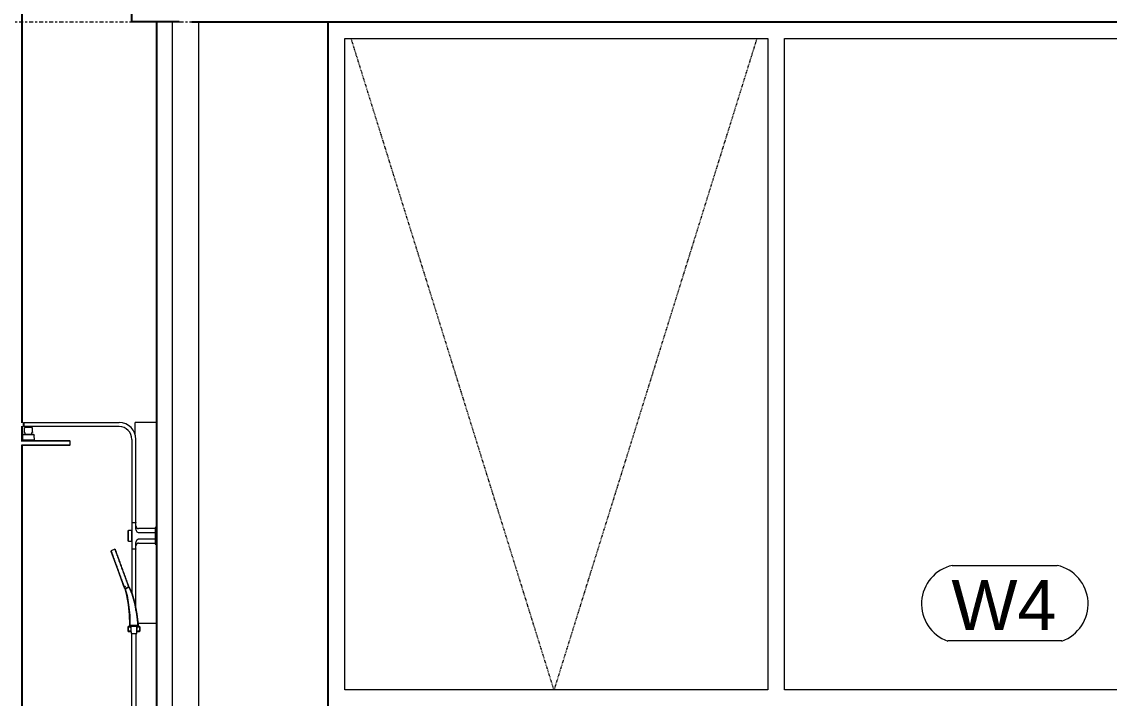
# Model space of a CAD drawing. Header units: millimetres. Extents: x -48840 to -22637, y 27782 to 43276.
# Drawn here: x -39985 to -36730, y 29865 to 31890 of the extents above; entities that cross this region are included whole.
import ezdxf

# ---------------------------------------------------------------- set-up
doc = ezdxf.new("R2010")
doc.units = ezdxf.units.MM
doc.linetypes.add('Centre', pattern=[30, 12, -6, 6, -6])
doc.linetypes.add('Overhead', pattern=[3.96875, 2.38125, -1.5875])
for name, color, linetype, lineweight in [('A-DETL-MEDM', 33, 'Continuous', 25), ('A-FLOR-LEVL', 51, 'Continuous', 9), ('A-FLOR-OVHD', 1, 'Overhead', 9), ('A-GENM', 13, 'Continuous', 9), ('A-GLAZ', 151, 'Continuous', 9), ('A-GLAZ-IDEN', 152, 'Continuous', 9), ('P-SANR-FIXT', 6, 'Continuous', 9)]:
    doc.layers.add(name, color=color, linetype=linetype, lineweight=lineweight)
doc.styles.add('Arial', font='arial.ttf', dxfattribs={"height": 150})

# ---------------------------------------------------------------- blocks, each defined once
blk = doc.blocks.new('custom - equal Panel M_6 PANEL HORIZONTAL_ - AFA3042T SP-2001726-rear')
at = {"layer": 'A-GLAZ'}
for p, q in [((-39017.9, 29890), (-39017.9, 31840)), ((-39017.9, 31840), (-37751.4, 31840)), ((-37751.4, 31840), (-37751.4, 29890)), ((-37701.4, 29890), (-37701.4, 31840)), ((-37701.4, 31840), (-36434.5, 31840)), ((-37751.4, 29890), (-39017.9, 29890)), ((-36434.5, 29890), (-37701.4, 29890))]:
    blk.add_line(p, q, dxfattribs=at)
blk = doc.blocks.new('Gas instantaneous hws - Type 1-1979205-rear')
at = {"layer": 'P-SANR-FIXT'}
for p, q in [((-39645.4, 30653.7), (-39645.4, 30690)), ((-39580.4, 30690), (-39645.4, 30690)), ((-39638.7, 30090), (-39580.4, 30090))]:
    blk.add_line(p, q, dxfattribs=at)
blk = doc.blocks.new('Downpipe - 450 Eave-1917949-rear')
at = {"layer": 'A-GENM'}
for p, q in [((-34694.9, 31890), (-34694.9, 28580)), ((-34614.9, 28580), (-34614.9, 31890))]:
    blk.add_line(p, q, dxfattribs=at)
blk = doc.blocks.new('Shower_Twin_Phoenix_NXQuil_FaceBased - Chrome _606-6500-00_-1739590-rear')
at = {"layer": 'P-SANR-FIXT'}
for p, q in [((-39980.4, 30689), (-39980.4, 30690)), ((-39980.4, 30689), (-39980.4, 30690)), ((-39980.4, 30679), (-39980.4, 30689)), ((-39979.4, 30689), (-39980.4, 30689)), ((-39980.4, 30679), (-39979.4, 30679)), ((-39980.4, 30678), (-39980.4, 30679)), ((-39980.4, 30678), (-39980.4, 30679)), ((-39979.4, 30690), (-39693.4, 30690)), ((-39979.4, 30690), (-39979.4, 30678)), ((-39693.4, 30678), (-39979.4, 30678)), ((-39977.9, 30674), (-39977.9, 30662.3)), ((-39976.9, 30678), (-39976.9, 30677)), ((-39965.4, 30677), (-39976.9, 30677)), ((-39975.9, 30677), (-39975.9, 30675)), ((-39965.4, 30675), (-39975.9, 30675)), ((-39953.9, 30677), (-39965.4, 30677)), ((-39954.9, 30675), (-39965.4, 30675)), ((-39954.9, 30675), (-39954.9, 30677)), ((-39953.9, 30677), (-39953.9, 30678)), ((-39952.9, 30662.3), (-39952.9, 30674)), ((-39982.6, 30652.9), (-39983.4, 30637.4)), ((-39965.4, 30637.4), (-39983.4, 30637.4)), ((-39980.7, 30637.4), (-39980.7, 30636)), ((-39980.7, 30636), (-39965.4, 30636)), ((-39965.4, 30654.7), (-39980.5, 30654.7)), ((-39977.1, 30660.7), (-39975.4, 30659.4)), ((-39975, 30656.6), (-39975.7, 30655.6)), ((-39950.4, 30654.7), (-39965.4, 30654.7)), ((-39947.5, 30637.4), (-39965.4, 30637.4)), ((-39965.4, 30636), (-39950.2, 30636)), ((-39955.2, 30655.6), (-39955.9, 30656.6)), ((-39955.5, 30659.4), (-39953.8, 30660.7)), ((-39950.2, 30636), (-39950.2, 30637.4)), ((-39947.5, 30637.4), (-39948.3, 30652.9)), ((-39840.4, 30623.5), (-39840.4, 30635.5)), ((-39655.4, 30640), (-39655.4, 30391)), ((-39643.4, 30391), (-39643.4, 30640)), ((-39655.4, 30391), (-39643.4, 30391)), ((-39643.4, 30390), (-39655.4, 30390)), ((-39655.4, 30390), (-39655.4, 30312)), ((-39654.9, 30391), (-39654.9, 30390)), ((-39643.9, 30391), (-39643.9, 30390)), ((-39643.4, 30373.4), (-39643.4, 30390)), ((-39580.4, 30376), (-39585.4, 30376)), ((-39585.4, 30376), (-39585.4, 30326)), ((-39656.5, 30366.9), (-39665.5, 30366.9)), ((-39655.4, 30368), (-39656.5, 30366.9)), ((-39656.5, 30366.9), (-39656.5, 30335.1)), ((-39585.4, 30373), (-39635.4, 30373)), ((-39585.4, 30360.2), (-39635.4, 30360.2)), ((-39635.4, 30341.8), (-39585.4, 30341.8)), ((-39706.3, 30310.8), (-39717.6, 30306.7)), ((-39665.5, 30335.1), (-39656.5, 30335.1)), ((-39656.5, 30335.1), (-39655.4, 30334)), ((-39655.4, 30312), (-39643.4, 30312)), ((-39643.4, 30311), (-39655.4, 30311)), ((-39655.4, 30311), (-39655.4, 30175.8)), ((-39654.9, 30312), (-39654.9, 30311)), ((-39643.9, 30312), (-39643.9, 30311)), ((-39643.4, 30312), (-39643.4, 30328.6)), ((-39643.4, 30127.4), (-39643.4, 30311)), ((-39635.4, 30329), (-39585.4, 30329)), ((-39585.4, 30326), (-39580.4, 30326)), ((-39715.2, 30298.6), (-39717.1, 30303.9)), ((-39678, 30196.4), (-39717.1, 30303.9)), ((-39715.8, 30303.3), (-39716.8, 30303)), ((-39714.9, 30297.7), (-39716.8, 30303)), ((-39678.3, 30197.4), (-39716.8, 30303)), ((-39678.3, 30197.4), (-39680.2, 30202.6)), ((-39678, 30196.4), (-39679.9, 30201.8)), ((-39677.8, 30198.5), (-39678.7, 30198.1)), ((-39678.7, 30198.1), (-39675.3, 30192.1)), ((-39678.7, 30198.1), (-39678.7, 30198.1)), ((-39678.3, 30197.4), (-39677.4, 30197.7)), ((-39677.8, 30198.5), (-39673.5, 30200.6)), ((-39676.6, 30194), (-39665.3, 30198.1)), ((-39675.3, 30192.1), (-39674.4, 30192.5)), ((-39675.3, 30192.1), (-39674.4, 30192.5)), ((-39664.4, 30197.2), (-39674.4, 30192.5)), ((-39674.4, 30192.6), (-39664.4, 30197.1)), ((-39663.5, 30197.6), (-39666.9, 30203.6)), ((-39664.4, 30197.2), (-39663.5, 30197.6)), ((-39664.4, 30197.2), (-39663.5, 30197.6)), ((-39662, 30081.7), (-39637, 30081.7)), ((-39659.3, 30080.7), (-39658.1, 30058.5)), ((-39659.3, 30080.7), (-39649.5, 30080.7)), ((-39649.5, 30081.7), (-39658.8, 30081.7)), ((-39649.5, 30081.7), (-39658.8, 30081.7)), ((-39640.1, 30081.7), (-39649.5, 30081.7)), ((-39640.1, 30081.7), (-39649.5, 30081.7)), ((-39649.5, 30080.7), (-39639.6, 30080.7)), ((-39643.4, 30080.7), (-39643.4, 30081.9)), ((-39640.8, 30058.5), (-39639.6, 30080.7)), ((-39637, 30081.7), (-39637, 30081.8)), ((-39666.2, 30080), (-39667, 30079.2)), ((-39667, 30079.2), (-39666.2, 30080)), ((-39666.2, 30080), (-39667, 30079.2)), ((-39667, 30079.2), (-39667, 30065.8)), ((-39667, 30065.8), (-39667, 30079.2)), ((-39667, 30079.2), (-39667, 30065.8)), ((-39667, 30079.2), (-39658, 30079.2)), ((-39667, 30065.8), (-39666.2, 30065)), ((-39658, 30065.8), (-39667, 30065.8)), ((-39666.2, 30065), (-39667, 30065.8)), ((-39667, 30065.8), (-39666.2, 30065)), ((-39666.2, 30080), (-39657.9, 30080)), ((-39657.9, 30080), (-39666.2, 30080)), ((-39658, 30080), (-39666.2, 30080)), ((-39666.2, 30065), (-39658, 30065)), ((-39666.2, 30065), (-39660.2, 30065)), ((-39660.2, 30065), (-39666.2, 30065)), ((-39662.3, 30080), (-39658.2, 30080)), ((-39657.3, 30065), (-39660.3, 30065)), ((-39658, 30080), (-39659.6, 30080)), ((-39658, 30079.2), (-39659.6, 30080)), ((-39658.1, 30058.5), (-39649.5, 30058.5)), ((-39658, 30079.2), (-39658, 30080)), ((-39658, 30079.2), (-39658, 30080)), ((-39658, 30065.8), (-39658, 30079.2)), ((-39658, 30065), (-39658, 30065.8)), ((-39656.8, 30058.5), (-39656.8, 29406.1)), ((-39649.5, 30058.5), (-39640.8, 30058.5)), ((-39642.8, 29406.1), (-39642.8, 30058.5)), ((-39638.7, 30065), (-39641.6, 30065)), ((-39639.4, 30080), (-39641, 30080)), ((-39632.8, 30080), (-39641, 30080)), ((-39641, 30080), (-39641, 30079.2)), ((-39641, 30080), (-39641, 30079.2)), ((-39639.4, 30080), (-39641, 30079.2)), ((-39641, 30065.8), (-39641, 30079.2)), ((-39641, 30079.2), (-39632, 30079.2)), ((-39641, 30065.8), (-39641, 30065)), ((-39632, 30065.8), (-39641, 30065.8)), ((-39641, 30065), (-39632.8, 30065)), ((-39640.7, 30080), (-39636.6, 30080)), ((-39640.3, 30080), (-39632.8, 30080)), ((-39632.8, 30080), (-39640.3, 30080)), ((-39638.7, 30065), (-39632.8, 30065)), ((-39632.8, 30065), (-39638.7, 30065)), ((-39632, 30079.2), (-39632.8, 30080)), ((-39632.8, 30080), (-39632, 30079.2)), ((-39632, 30079.2), (-39632.8, 30080)), ((-39632.8, 30065), (-39632, 30065.8)), ((-39632, 30065.8), (-39632.8, 30065)), ((-39632.8, 30065), (-39632, 30065.8)), ((-39632, 30065.8), (-39632, 30079.2)), ((-39632, 30079.2), (-39632, 30065.8)), ((-39632, 30065.8), (-39632, 30079.2))]:
    blk.add_line(p, q, dxfattribs=at)
at = {"layer": 'P-SANR-FIXT', "flags": 128}
for points in [[(-39977.9, 30674), (-39977.9, 30674), (-39977.9, 30674.1), (-39977.9, 30674.1), (-39977.9, 30674.2), (-39977.9, 30674.2), (-39977.9, 30674.2), (-39977.9, 30674.3), (-39977.9, 30674.3), (-39977.9, 30674.4), (-39977.9, 30674.4), (-39977.9, 30674.4), (-39977.8, 30674.5), (-39977.8, 30674.5), (-39977.8, 30674.5), (-39977.8, 30674.6), (-39977.8, 30674.6), (-39977.7, 30674.6), (-39977.7, 30674.7), (-39977.7, 30674.7), (-39977.6, 30674.7), (-39977.6, 30674.7), (-39977.6, 30674.8), (-39977.6, 30674.8), (-39977.5, 30674.8), (-39977.5, 30674.8), (-39977.5, 30674.9), (-39977.4, 30674.9), (-39977.4, 30674.9), (-39977.3, 30674.9), (-39977.3, 30674.9), (-39977.3, 30674.9), (-39977.2, 30675), (-39977.2, 30675), (-39977.2, 30675), (-39977.1, 30675), (-39977.1, 30675), (-39977, 30675), (-39977, 30675), (-39977, 30675), (-39976.9, 30675)], [(-39976.9, 30675), (-39976.9, 30675), (-39976.9, 30675), (-39976.9, 30675), (-39976.8, 30675), (-39976.7, 30675), (-39976.6, 30675), (-39976.5, 30675), (-39976.4, 30675), (-39976.2, 30675), (-39976, 30675), (-39975.9, 30675), (-39975.6, 30675), (-39975.4, 30675), (-39975.2, 30675), (-39974.9, 30675), (-39974.7, 30675)], [(-39965.4, 30675), (-39965.9, 30675), (-39966.4, 30675), (-39966.8, 30675), (-39967.3, 30675), (-39967.7, 30675), (-39968.2, 30675), (-39968.6, 30675), (-39969.1, 30675), (-39969.5, 30675), (-39969.9, 30675), (-39970.3, 30675), (-39970.8, 30675), (-39971.2, 30675), (-39971.6, 30675), (-39971.9, 30675), (-39972.3, 30675), (-39972.7, 30675), (-39973, 30675), (-39973.4, 30675), (-39973.7, 30675), (-39974, 30675), (-39974.3, 30675), (-39974.6, 30675), (-39974.9, 30675), (-39975.1, 30675), (-39975.4, 30675), (-39975.6, 30675), (-39975.8, 30675), (-39976, 30675), (-39976.2, 30675), (-39976.3, 30675), (-39976.5, 30675), (-39976.6, 30675), (-39976.7, 30675), (-39976.8, 30675), (-39976.9, 30675), (-39976.9, 30675), (-39976.9, 30675), (-39976.9, 30675)], [(-39953.9, 30675), (-39954, 30675), (-39954, 30675), (-39954, 30675), (-39954.1, 30675), (-39954.2, 30675), (-39954.3, 30675), (-39954.4, 30675), (-39954.5, 30675), (-39954.7, 30675), (-39954.8, 30675), (-39955, 30675), (-39955.2, 30675), (-39955.5, 30675), (-39955.7, 30675), (-39956, 30675), (-39956.2, 30675), (-39956.5, 30675), (-39956.8, 30675), (-39957.1, 30675), (-39957.4, 30675), (-39957.8, 30675), (-39958.1, 30675), (-39958.5, 30675), (-39958.8, 30675), (-39959.2, 30675), (-39959.6, 30675), (-39960, 30675), (-39960.4, 30675), (-39960.9, 30675), (-39961.3, 30675), (-39961.7, 30675), (-39962.1, 30675), (-39962.6, 30675), (-39963, 30675), (-39963.5, 30675), (-39963.9, 30675), (-39964.4, 30675), (-39964.9, 30675), (-39965.3, 30675), (-39965.4, 30675)], [(-39956.3, 30675), (-39956, 30675), (-39955.8, 30675), (-39955.5, 30675), (-39955.3, 30675), (-39955.1, 30675), (-39954.9, 30675), (-39954.7, 30675), (-39954.6, 30675), (-39954.4, 30675), (-39954.3, 30675), (-39954.2, 30675), (-39954.1, 30675), (-39954, 30675), (-39954, 30675), (-39954, 30675), (-39953.9, 30675)], [(-39953.9, 30675), (-39953.9, 30675), (-39953.9, 30675), (-39953.8, 30675), (-39953.8, 30675), (-39953.7, 30675), (-39953.7, 30675), (-39953.7, 30675), (-39953.6, 30674.9), (-39953.6, 30674.9), (-39953.6, 30674.9), (-39953.5, 30674.9), (-39953.5, 30674.9), (-39953.4, 30674.9), (-39953.4, 30674.8), (-39953.4, 30674.8), (-39953.3, 30674.8), (-39953.3, 30674.8), (-39953.3, 30674.8), (-39953.3, 30674.7), (-39953.2, 30674.7), (-39953.2, 30674.7), (-39953.2, 30674.6), (-39953.1, 30674.6), (-39953.1, 30674.6), (-39953.1, 30674.5), (-39953.1, 30674.5), (-39953.1, 30674.5), (-39953, 30674.4), (-39953, 30674.4), (-39953, 30674.4), (-39953, 30674.3), (-39953, 30674.3), (-39953, 30674.2), (-39953, 30674.2), (-39953, 30674.2), (-39953, 30674.1), (-39952.9, 30674.1), (-39952.9, 30674.1), (-39952.9, 30674), (-39952.9, 30674)], [(-39986.6, 30636), (-39981.7, 30636), (-39976.7, 30636), (-39971.8, 30636), (-39966.8, 30636), (-39965.4, 30636)], [(-39965.4, 30636), (-39970.4, 30636), (-39975.4, 30636), (-39980.3, 30636), (-39985.3, 30636)], [(-39982.6, 30652.9), (-39982.6, 30652.9), (-39982.6, 30653), (-39982.6, 30653.1), (-39982.5, 30653.2), (-39982.5, 30653.2), (-39982.5, 30653.3), (-39982.5, 30653.4), (-39982.4, 30653.5), (-39982.4, 30653.5), (-39982.4, 30653.6), (-39982.3, 30653.7), (-39982.3, 30653.7), (-39982.3, 30653.8), (-39982.2, 30653.9), (-39982.2, 30653.9), (-39982.1, 30654), (-39982.1, 30654.1), (-39982, 30654.1), (-39982, 30654.2), (-39981.9, 30654.2), (-39981.9, 30654.3), (-39981.8, 30654.3), (-39981.7, 30654.4), (-39981.7, 30654.4), (-39981.6, 30654.4), (-39981.5, 30654.5), (-39981.5, 30654.5), (-39981.4, 30654.6), (-39981.3, 30654.6), (-39981.2, 30654.6), (-39981.2, 30654.6), (-39981.1, 30654.6), (-39981, 30654.7), (-39980.9, 30654.7), (-39980.9, 30654.7), (-39980.8, 30654.7), (-39980.7, 30654.7), (-39980.6, 30654.7)], [(-39980.6, 30654.7), (-39980.6, 30654.7), (-39980.6, 30654.7), (-39980.5, 30654.7), (-39980.4, 30654.7), (-39980.3, 30654.7), (-39980.2, 30654.7), (-39980, 30654.7), (-39979.9, 30654.7), (-39979.7, 30654.7), (-39979.4, 30654.7), (-39979.2, 30654.7), (-39978.9, 30654.7), (-39978.6, 30654.7), (-39978.3, 30654.7), (-39978, 30654.7), (-39977.6, 30654.7), (-39977.3, 30654.7), (-39976.9, 30654.7), (-39976.5, 30654.7), (-39976, 30654.7), (-39975.6, 30654.7), (-39975.1, 30654.7), (-39974.6, 30654.7), (-39974.2, 30654.7), (-39973.7, 30654.7), (-39973.1, 30654.7), (-39972.6, 30654.7), (-39972.1, 30654.7), (-39971.5, 30654.7), (-39971, 30654.7), (-39970.4, 30654.7), (-39969.8, 30654.7), (-39969.2, 30654.7), (-39968.6, 30654.7), (-39968, 30654.7), (-39967.4, 30654.7), (-39966.8, 30654.7), (-39966.2, 30654.7), (-39965.6, 30654.7), (-39965.4, 30654.7)], [(-39965.4, 30654.7), (-39966.1, 30654.7), (-39966.7, 30654.7), (-39967.3, 30654.7), (-39967.9, 30654.7), (-39968.5, 30654.7), (-39969.1, 30654.7), (-39969.6, 30654.7), (-39970.2, 30654.7), (-39970.8, 30654.7), (-39971.4, 30654.7), (-39971.9, 30654.7), (-39972.5, 30654.7), (-39973, 30654.7), (-39973.5, 30654.7), (-39974, 30654.7), (-39974.5, 30654.7), (-39975, 30654.7), (-39975.5, 30654.7), (-39975.9, 30654.7), (-39976.3, 30654.7), (-39976.8, 30654.7), (-39977.2, 30654.7), (-39977.5, 30654.7), (-39977.9, 30654.7), (-39978.2, 30654.7), (-39978.5, 30654.7), (-39978.8, 30654.7), (-39979.1, 30654.7), (-39979.4, 30654.7), (-39979.6, 30654.7), (-39979.8, 30654.7), (-39980, 30654.7), (-39980.2, 30654.7), (-39980.3, 30654.7), (-39980.4, 30654.7), (-39980.5, 30654.7), (-39980.6, 30654.7), (-39980.6, 30654.7), (-39980.6, 30654.7)], [(-39977.1, 30660.7), (-39977.2, 30660.7), (-39977.3, 30660.8), (-39977.3, 30660.8), (-39977.4, 30660.9), (-39977.4, 30660.9), (-39977.5, 30661), (-39977.5, 30661.1), (-39977.6, 30661.1), (-39977.6, 30661.2), (-39977.7, 30661.3), (-39977.7, 30661.3), (-39977.7, 30661.4), (-39977.8, 30661.5), (-39977.8, 30661.5), (-39977.8, 30661.6), (-39977.9, 30661.7), (-39977.9, 30661.8), (-39977.9, 30661.8), (-39977.9, 30661.9), (-39977.9, 30662), (-39977.9, 30662.1), (-39977.9, 30662.2), (-39977.9, 30662.2), (-39977.9, 30662.3)], [(-39977.4, 30654.7), (-39977.3, 30654.7), (-39977.2, 30654.7), (-39977.1, 30654.7), (-39977, 30654.7), (-39977, 30654.7), (-39976.9, 30654.8), (-39976.8, 30654.8), (-39976.7, 30654.8), (-39976.7, 30654.8), (-39976.6, 30654.9), (-39976.5, 30654.9), (-39976.4, 30654.9), (-39976.4, 30655), (-39976.3, 30655), (-39976.2, 30655), (-39976.2, 30655.1), (-39976.1, 30655.1), (-39976, 30655.2), (-39976, 30655.3), (-39975.9, 30655.3), (-39975.9, 30655.4), (-39975.8, 30655.4), (-39975.8, 30655.5), (-39975.7, 30655.6)], [(-39975, 30656.6), (-39974.9, 30656.7), (-39974.9, 30656.8), (-39974.8, 30656.8), (-39974.8, 30656.9), (-39974.8, 30657), (-39974.7, 30657.1), (-39974.7, 30657.1), (-39974.7, 30657.2), (-39974.7, 30657.3), (-39974.6, 30657.4), (-39974.6, 30657.4), (-39974.6, 30657.5), (-39974.6, 30657.6), (-39974.6, 30657.7), (-39974.6, 30657.8), (-39974.6, 30657.8), (-39974.6, 30657.9), (-39974.6, 30658), (-39974.6, 30658.1), (-39974.6, 30658.2), (-39974.7, 30658.2), (-39974.7, 30658.3), (-39974.7, 30658.4), (-39974.7, 30658.5), (-39974.7, 30658.5), (-39974.8, 30658.6), (-39974.8, 30658.7), (-39974.9, 30658.8), (-39974.9, 30658.8), (-39974.9, 30658.9), (-39975, 30659), (-39975, 30659), (-39975.1, 30659.1), (-39975.1, 30659.1), (-39975.2, 30659.2), (-39975.2, 30659.3), (-39975.3, 30659.3), (-39975.4, 30659.4), (-39975.4, 30659.4)], [(-39950.3, 30654.7), (-39950.3, 30654.7), (-39950.3, 30654.7), (-39950.4, 30654.7), (-39950.4, 30654.7), (-39950.6, 30654.7), (-39950.7, 30654.7), (-39950.8, 30654.7), (-39951, 30654.7), (-39951.2, 30654.7), (-39951.5, 30654.7), (-39951.7, 30654.7), (-39952, 30654.7), (-39952.3, 30654.7), (-39952.6, 30654.7), (-39952.9, 30654.7), (-39953.3, 30654.7), (-39953.6, 30654.7), (-39954, 30654.7), (-39954.4, 30654.7), (-39954.9, 30654.7), (-39955.3, 30654.7), (-39955.8, 30654.7), (-39956.2, 30654.7), (-39956.7, 30654.7), (-39957.2, 30654.7), (-39957.8, 30654.7), (-39958.3, 30654.7), (-39958.8, 30654.7), (-39959.4, 30654.7), (-39959.9, 30654.7), (-39960.5, 30654.7), (-39961.1, 30654.7), (-39961.7, 30654.7), (-39962.3, 30654.7), (-39962.9, 30654.7), (-39963.5, 30654.7), (-39964.1, 30654.7), (-39964.7, 30654.7), (-39965.3, 30654.7), (-39965.4, 30654.7)], [(-39965.4, 30654.7), (-39964.8, 30654.7), (-39964.2, 30654.7), (-39963.6, 30654.7), (-39963, 30654.7), (-39962.4, 30654.7), (-39961.8, 30654.7), (-39961.2, 30654.7), (-39960.7, 30654.7), (-39960.1, 30654.7), (-39959.5, 30654.7), (-39959, 30654.7), (-39958.4, 30654.7), (-39957.9, 30654.7), (-39957.4, 30654.7), (-39956.9, 30654.7), (-39956.4, 30654.7), (-39955.9, 30654.7), (-39955.4, 30654.7), (-39955, 30654.7), (-39954.5, 30654.7), (-39954.1, 30654.7), (-39953.7, 30654.7), (-39953.4, 30654.7), (-39953, 30654.7), (-39952.7, 30654.7), (-39952.3, 30654.7), (-39952, 30654.7), (-39951.8, 30654.7), (-39951.5, 30654.7), (-39951.3, 30654.7), (-39951.1, 30654.7), (-39950.9, 30654.7), (-39950.7, 30654.7), (-39950.6, 30654.7), (-39950.5, 30654.7), (-39950.4, 30654.7), (-39950.3, 30654.7), (-39950.3, 30654.7), (-39950.3, 30654.7)], [(-39840.9, 30636), (-39841, 30636), (-39841.3, 30636), (-39841.8, 30636), (-39842.5, 30636), (-39843.4, 30636), (-39844.5, 30636), (-39845.8, 30636), (-39847.3, 30636), (-39848.9, 30636), (-39850.8, 30636), (-39852.8, 30636), (-39855, 30636), (-39857.4, 30636), (-39860, 30636), (-39862.7, 30636), (-39865.6, 30636), (-39868.6, 30636), (-39871.8, 30636), (-39875.2, 30636), (-39878.7, 30636), (-39882.3, 30636), (-39886.1, 30636), (-39890, 30636), (-39894, 30636), (-39898.2, 30636), (-39902.4, 30636), (-39906.8, 30636), (-39911.2, 30636), (-39915.7, 30636), (-39920.3, 30636), (-39925, 30636), (-39929.7, 30636), (-39934.5, 30636), (-39939.4, 30636), (-39944.3, 30636), (-39949.2, 30636), (-39954.2, 30636), (-39959.1, 30636), (-39964.1, 30636), (-39965.4, 30636)], [(-39965.4, 30636), (-39960.5, 30636), (-39955.5, 30636), (-39950.5, 30636), (-39945.6, 30636), (-39940.7, 30636), (-39935.9, 30636), (-39931, 30636), (-39926.3, 30636), (-39921.6, 30636), (-39917, 30636), (-39912.4, 30636), (-39908, 30636), (-39903.6, 30636), (-39899.3, 30636), (-39895.1, 30636), (-39891.1, 30636), (-39887.2, 30636), (-39883.4, 30636), (-39879.7, 30636), (-39876.1, 30636), (-39872.7, 30636), (-39869.5, 30636), (-39866.4, 30636), (-39863.5, 30636), (-39860.7, 30636), (-39858.1, 30636), (-39855.6, 30636), (-39853.4, 30636), (-39851.3, 30636), (-39849.4, 30636), (-39847.7, 30636), (-39846.2, 30636), (-39844.8, 30636), (-39843.7, 30636), (-39842.8, 30636), (-39842, 30636), (-39841.5, 30636), (-39841.1, 30636), (-39841, 30636), (-39840.9, 30636)], [(-39955.5, 30659.4), (-39955.5, 30659.3), (-39955.6, 30659.3), (-39955.7, 30659.2), (-39955.7, 30659.2), (-39955.8, 30659.1), (-39955.8, 30659.1), (-39955.9, 30659), (-39955.9, 30658.9), (-39956, 30658.9), (-39956, 30658.8), (-39956.1, 30658.7), (-39956.1, 30658.7), (-39956.1, 30658.6), (-39956.2, 30658.5), (-39956.2, 30658.4), (-39956.2, 30658.4), (-39956.2, 30658.3), (-39956.2, 30658.2), (-39956.3, 30658.1), (-39956.3, 30658.1), (-39956.3, 30658), (-39956.3, 30657.9), (-39956.3, 30657.8), (-39956.3, 30657.7), (-39956.3, 30657.7), (-39956.3, 30657.6), (-39956.3, 30657.5), (-39956.3, 30657.4), (-39956.2, 30657.3), (-39956.2, 30657.3), (-39956.2, 30657.2), (-39956.2, 30657.1), (-39956.1, 30657), (-39956.1, 30657), (-39956.1, 30656.9), (-39956, 30656.8), (-39956, 30656.7), (-39956, 30656.7), (-39955.9, 30656.6)], [(-39955.2, 30655.6), (-39955.1, 30655.5), (-39955.1, 30655.4), (-39955, 30655.4), (-39955, 30655.3), (-39954.9, 30655.3), (-39954.9, 30655.2), (-39954.8, 30655.1), (-39954.7, 30655.1), (-39954.7, 30655), (-39954.6, 30655), (-39954.5, 30655), (-39954.5, 30654.9), (-39954.4, 30654.9), (-39954.3, 30654.9), (-39954.2, 30654.8), (-39954.2, 30654.8), (-39954.1, 30654.8), (-39954, 30654.8), (-39953.9, 30654.7), (-39953.9, 30654.7), (-39953.8, 30654.7), (-39953.7, 30654.7), (-39953.6, 30654.7), (-39953.5, 30654.7)], [(-39952.9, 30662.3), (-39952.9, 30662.2), (-39952.9, 30662.1), (-39953, 30662), (-39953, 30662), (-39953, 30661.9), (-39953, 30661.8), (-39953, 30661.7), (-39953, 30661.6), (-39953.1, 30661.6), (-39953.1, 30661.5), (-39953.1, 30661.4), (-39953.2, 30661.4), (-39953.2, 30661.3), (-39953.2, 30661.2), (-39953.3, 30661.1), (-39953.3, 30661.1), (-39953.4, 30661), (-39953.4, 30661), (-39953.5, 30660.9), (-39953.5, 30660.8), (-39953.6, 30660.8), (-39953.7, 30660.7), (-39953.7, 30660.7), (-39953.8, 30660.7)], [(-39950.3, 30654.7), (-39950.2, 30654.7), (-39950.1, 30654.7), (-39950, 30654.7), (-39949.9, 30654.7), (-39949.9, 30654.7), (-39949.8, 30654.6), (-39949.7, 30654.6), (-39949.6, 30654.6), (-39949.6, 30654.6), (-39949.5, 30654.5), (-39949.4, 30654.5), (-39949.4, 30654.5), (-39949.3, 30654.4), (-39949.2, 30654.4), (-39949.2, 30654.4), (-39949.1, 30654.3), (-39949, 30654.3), (-39949, 30654.2), (-39948.9, 30654.2), (-39948.9, 30654.1), (-39948.8, 30654.1), (-39948.8, 30654), (-39948.7, 30653.9), (-39948.7, 30653.9), (-39948.6, 30653.8), (-39948.6, 30653.7), (-39948.5, 30653.7), (-39948.5, 30653.6), (-39948.5, 30653.5), (-39948.4, 30653.5), (-39948.4, 30653.4), (-39948.4, 30653.3), (-39948.4, 30653.2), (-39948.4, 30653.2), (-39948.3, 30653.1), (-39948.3, 30653), (-39948.3, 30652.9), (-39948.3, 30652.9)], [(-39840.9, 30636), (-39840.9, 30636), (-39840.9, 30636), (-39840.9, 30636), (-39840.9, 30636), (-39840.8, 30636), (-39840.8, 30636), (-39840.8, 30636), (-39840.8, 30636), (-39840.8, 30636), (-39840.8, 30636), (-39840.7, 30636), (-39840.7, 30635.9), (-39840.7, 30635.9), (-39840.7, 30635.9), (-39840.7, 30635.9), (-39840.6, 30635.9), (-39840.6, 30635.9), (-39840.6, 30635.9), (-39840.6, 30635.9), (-39840.6, 30635.8), (-39840.6, 30635.8), (-39840.6, 30635.8), (-39840.5, 30635.8), (-39840.5, 30635.8), (-39840.5, 30635.8), (-39840.5, 30635.8), (-39840.5, 30635.7), (-39840.5, 30635.7), (-39840.5, 30635.7), (-39840.5, 30635.7), (-39840.5, 30635.7), (-39840.5, 30635.6), (-39840.5, 30635.6), (-39840.5, 30635.6), (-39840.5, 30635.6), (-39840.4, 30635.6), (-39840.4, 30635.5), (-39840.4, 30635.5), (-39840.4, 30635.5), (-39840.4, 30635.5)], [(-39986.6, 30623), (-39981.7, 30623), (-39976.7, 30623), (-39971.8, 30623), (-39966.8, 30623), (-39965.4, 30623)], [(-39965.4, 30623), (-39970.4, 30623), (-39975.4, 30623), (-39980.3, 30623), (-39985.3, 30623)], [(-39841, 30623), (-39841.1, 30623), (-39841.4, 30623), (-39841.9, 30623), (-39842.6, 30623), (-39843.4, 30623), (-39844.5, 30623), (-39845.8, 30623), (-39847.3, 30623), (-39848.9, 30623), (-39850.8, 30623), (-39852.8, 30623), (-39855, 30623), (-39857.4, 30623), (-39860, 30623), (-39862.7, 30623), (-39865.6, 30623), (-39868.7, 30623), (-39871.9, 30623), (-39875.2, 30623), (-39878.7, 30623), (-39882.4, 30623), (-39886.1, 30623), (-39890, 30623), (-39894.1, 30623), (-39898.2, 30623), (-39902.4, 30623), (-39906.8, 30623), (-39911.2, 30623), (-39915.7, 30623), (-39920.3, 30623), (-39925, 30623), (-39929.8, 30623), (-39934.6, 30623), (-39939.4, 30623), (-39944.3, 30623), (-39949.2, 30623), (-39954.2, 30623), (-39959.1, 30623), (-39964.1, 30623), (-39965.4, 30623)], [(-39965.4, 30623), (-39960.5, 30623), (-39955.5, 30623), (-39950.5, 30623), (-39945.6, 30623), (-39940.7, 30623), (-39935.9, 30623), (-39931, 30623), (-39926.3, 30623), (-39921.6, 30623), (-39917, 30623), (-39912.4, 30623), (-39908, 30623), (-39903.6, 30623), (-39899.3, 30623), (-39895.2, 30623), (-39891.1, 30623), (-39887.2, 30623), (-39883.4, 30623), (-39879.7, 30623), (-39876.1, 30623), (-39872.8, 30623), (-39869.5, 30623), (-39866.4, 30623), (-39863.5, 30623), (-39860.7, 30623), (-39858.1, 30623), (-39855.7, 30623), (-39853.4, 30623), (-39851.3, 30623), (-39849.4, 30623), (-39847.7, 30623), (-39846.2, 30623), (-39844.9, 30623), (-39843.7, 30623), (-39842.8, 30623), (-39842, 30623), (-39841.5, 30623), (-39841.1, 30623), (-39841, 30623), (-39841, 30623)], [(-39840.4, 30623.5), (-39840.4, 30623.5), (-39840.4, 30623.5), (-39840.4, 30623.5), (-39840.5, 30623.4), (-39840.5, 30623.4), (-39840.5, 30623.4), (-39840.5, 30623.4), (-39840.5, 30623.4), (-39840.5, 30623.3), (-39840.5, 30623.3), (-39840.5, 30623.3), (-39840.5, 30623.3), (-39840.5, 30623.3), (-39840.5, 30623.2), (-39840.5, 30623.2), (-39840.5, 30623.2), (-39840.6, 30623.2), (-39840.6, 30623.2), (-39840.6, 30623.2), (-39840.6, 30623.1), (-39840.6, 30623.1), (-39840.6, 30623.1), (-39840.6, 30623.1), (-39840.7, 30623.1), (-39840.7, 30623.1), (-39840.7, 30623.1), (-39840.7, 30623.1), (-39840.7, 30623.1), (-39840.8, 30623), (-39840.8, 30623), (-39840.8, 30623), (-39840.8, 30623), (-39840.8, 30623), (-39840.9, 30623), (-39840.9, 30623), (-39840.9, 30623), (-39840.9, 30623), (-39840.9, 30623), (-39841, 30623), (-39841, 30623)], [(-39643.4, 30380.7), (-39643.4, 30380.4), (-39643.4, 30380), (-39643.3, 30379.7), (-39643.3, 30379.4), (-39643.2, 30379.1), (-39643.1, 30378.8), (-39643, 30378.5), (-39642.9, 30378.2), (-39642.8, 30377.9), (-39642.7, 30377.6), (-39642.5, 30377.3), (-39642.4, 30377), (-39642.2, 30376.8), (-39642, 30376.5), (-39641.9, 30376.2), (-39641.7, 30376), (-39641.5, 30375.7), (-39641.2, 30375.5), (-39641, 30375.3), (-39640.8, 30375), (-39640.5, 30374.8), (-39640.3, 30374.6), (-39640, 30374.4), (-39639.8, 30374.3), (-39639.5, 30374.1), (-39639.2, 30373.9), (-39638.9, 30373.8), (-39638.6, 30373.7), (-39638.3, 30373.5), (-39638, 30373.4), (-39637.7, 30373.3), (-39637.4, 30373.3), (-39637.1, 30373.2), (-39636.8, 30373.1), (-39636.5, 30373.1), (-39636.2, 30373), (-39635.9, 30373), (-39635.5, 30373), (-39635.4, 30373)], [(-39666.5, 30365.9), (-39666.5, 30366), (-39666.5, 30366), (-39666.5, 30366.1), (-39666.5, 30366.1), (-39666.5, 30366.1), (-39666.5, 30366.2), (-39666.5, 30366.2), (-39666.5, 30366.3), (-39666.4, 30366.3), (-39666.4, 30366.3), (-39666.4, 30366.4), (-39666.4, 30366.4), (-39666.4, 30366.4), (-39666.3, 30366.5), (-39666.3, 30366.5), (-39666.3, 30366.5), (-39666.3, 30366.6), (-39666.3, 30366.6), (-39666.2, 30366.6), (-39666.2, 30366.7), (-39666.2, 30366.7), (-39666.1, 30366.7), (-39666.1, 30366.7), (-39666.1, 30366.8), (-39666, 30366.8), (-39666, 30366.8), (-39666, 30366.8), (-39665.9, 30366.8), (-39665.9, 30366.9), (-39665.9, 30366.9), (-39665.8, 30366.9), (-39665.8, 30366.9), (-39665.8, 30366.9), (-39665.7, 30366.9), (-39665.7, 30366.9), (-39665.6, 30366.9), (-39665.6, 30366.9), (-39665.6, 30366.9), (-39665.5, 30366.9), (-39665.5, 30366.9)], [(-39666.5, 30336.1), (-39666.5, 30336.1), (-39666.5, 30336.1), (-39666.5, 30336.2), (-39666.5, 30336.2), (-39666.5, 30336.4), (-39666.5, 30336.5), (-39666.5, 30336.6), (-39666.5, 30336.8), (-39666.5, 30337), (-39666.5, 30337.2), (-39666.5, 30337.5), (-39666.5, 30337.7), (-39666.5, 30338), (-39666.5, 30338.3), (-39666.5, 30338.7), (-39666.5, 30339), (-39666.5, 30339.4), (-39666.5, 30339.8), (-39666.5, 30340.2), (-39666.5, 30340.6), (-39666.5, 30341), (-39666.5, 30341.5), (-39666.5, 30341.9), (-39666.5, 30342.4), (-39666.5, 30342.9), (-39666.5, 30343.4), (-39666.5, 30344), (-39666.5, 30344.5), (-39666.5, 30345), (-39666.5, 30345.6), (-39666.5, 30346.1), (-39666.5, 30346.7), (-39666.5, 30347.3), (-39666.5, 30347.9), (-39666.5, 30348.5), (-39666.5, 30349.1), (-39666.5, 30349.6), (-39666.5, 30350.2), (-39666.5, 30350.8), (-39666.5, 30351.4), (-39666.5, 30352), (-39666.5, 30352.6), (-39666.5, 30353.2), (-39666.5, 30353.8), (-39666.5, 30354.4), (-39666.5, 30355), (-39666.5, 30355.5), (-39666.5, 30356.1), (-39666.5, 30356.7), (-39666.5, 30357.2), (-39666.5, 30357.8), (-39666.5, 30358.3), (-39666.5, 30358.8), (-39666.5, 30359.3), (-39666.5, 30359.8), (-39666.5, 30360.3), (-39666.5, 30360.7), (-39666.5, 30361.2), (-39666.5, 30361.6), (-39666.5, 30362), (-39666.5, 30362.4), (-39666.5, 30362.8), (-39666.5, 30363.1), (-39666.5, 30363.5), (-39666.5, 30363.8), (-39666.5, 30364.1), (-39666.5, 30364.4), (-39666.5, 30364.6), (-39666.5, 30364.9), (-39666.5, 30365.1), (-39666.5, 30365.3), (-39666.5, 30365.4), (-39666.5, 30365.6), (-39666.5, 30365.7), (-39666.5, 30365.8), (-39666.5, 30365.9), (-39666.5, 30365.9), (-39666.5, 30365.9), (-39666.5, 30365.9)], [(-39666.5, 30365.9), (-39666.5, 30365.9), (-39666.5, 30365.9), (-39666.5, 30365.8), (-39666.5, 30365.8), (-39666.5, 30365.6), (-39666.5, 30365.5), (-39666.5, 30365.4), (-39666.5, 30365.2), (-39666.5, 30365), (-39666.5, 30364.8), (-39666.5, 30364.5), (-39666.5, 30364.3), (-39666.5, 30364), (-39666.5, 30363.7), (-39666.5, 30363.3), (-39666.5, 30363), (-39666.5, 30362.6), (-39666.5, 30362.2), (-39666.5, 30361.8), (-39666.5, 30361.4), (-39666.5, 30361), (-39666.5, 30360.5), (-39666.5, 30360.1), (-39666.5, 30359.6), (-39666.5, 30359.1), (-39666.5, 30358.6), (-39666.5, 30358), (-39666.5, 30357.5), (-39666.5, 30357), (-39666.5, 30356.4), (-39666.5, 30355.9), (-39666.5, 30355.3), (-39666.5, 30354.7), (-39666.5, 30354.1), (-39666.5, 30353.5), (-39666.5, 30352.9), (-39666.5, 30352.4), (-39666.5, 30351.8), (-39666.5, 30351.2), (-39666.5, 30350.6), (-39666.5, 30350), (-39666.5, 30349.4), (-39666.5, 30348.8), (-39666.5, 30348.2), (-39666.5, 30347.6), (-39666.5, 30347), (-39666.5, 30346.5), (-39666.5, 30345.9), (-39666.5, 30345.3), (-39666.5, 30344.8), (-39666.5, 30344.2), (-39666.5, 30343.7), (-39666.5, 30343.2), (-39666.5, 30342.7), (-39666.5, 30342.2), (-39666.5, 30341.7), (-39666.5, 30341.3), (-39666.5, 30340.8), (-39666.5, 30340.4), (-39666.5, 30340), (-39666.5, 30339.6), (-39666.5, 30339.2), (-39666.5, 30338.9), (-39666.5, 30338.5), (-39666.5, 30338.2), (-39666.5, 30337.9), (-39666.5, 30337.6), (-39666.5, 30337.4), (-39666.5, 30337.1), (-39666.5, 30336.9), (-39666.5, 30336.7), (-39666.5, 30336.6), (-39666.5, 30336.4), (-39666.5, 30336.3), (-39666.5, 30336.2), (-39666.5, 30336.1), (-39666.5, 30336.1), (-39666.5, 30336.1), (-39666.5, 30336.1)], [(-39635.4, 30360.2), (-39637.7, 30360.9), (-39639.4, 30362.5), (-39640.8, 30364.4), (-39641.9, 30366.5), (-39642.7, 30368.7), (-39643.3, 30371), (-39643.4, 30373.4)], [(-39706.3, 30310.8), (-39706.3, 30310.8), (-39706.3, 30310.8), (-39706.3, 30310.8), (-39706.2, 30310.9), (-39706.2, 30310.9), (-39706.2, 30310.9), (-39706.2, 30310.9), (-39706.2, 30310.9), (-39706.1, 30310.9), (-39706.1, 30310.9), (-39706.1, 30310.9), (-39706.1, 30310.9), (-39706.1, 30310.9), (-39706, 30310.8), (-39706, 30310.8), (-39706, 30310.8), (-39706, 30310.8), (-39706, 30310.8), (-39706, 30310.8), (-39705.9, 30310.8), (-39705.9, 30310.8), (-39705.9, 30310.8), (-39705.9, 30310.8), (-39705.9, 30310.8), (-39705.8, 30310.8), (-39705.8, 30310.7), (-39705.8, 30310.7), (-39705.8, 30310.7), (-39705.8, 30310.7), (-39705.8, 30310.7), (-39705.8, 30310.7), (-39705.7, 30310.7), (-39705.7, 30310.6), (-39705.7, 30310.6), (-39705.7, 30310.6), (-39705.7, 30310.6), (-39705.7, 30310.6), (-39705.7, 30310.6), (-39705.7, 30310.5), (-39705.7, 30310.5)], [(-39705.7, 30310.5), (-39705.7, 30310.5), (-39705.6, 30310.4), (-39705.5, 30310.1), (-39705.4, 30309.8), (-39705.3, 30309.4), (-39705.1, 30308.9), (-39704.9, 30308.4), (-39704.6, 30307.7)], [(-39665, 30198.7), (-39665, 30198.8), (-39665, 30198.9), (-39665.1, 30199.1), (-39665.2, 30199.4), (-39665.4, 30199.8), (-39665.6, 30200.3), (-39665.8, 30200.9), (-39666, 30201.5), (-39666.3, 30202.3), (-39666.6, 30203.1), (-39666.9, 30204), (-39667.3, 30205), (-39667.7, 30206.1), (-39668.1, 30207.2), (-39668.5, 30208.5), (-39669, 30209.8), (-39669.5, 30211.1), (-39670, 30212.6), (-39670.6, 30214.1), (-39671.2, 30215.7), (-39671.7, 30217.3), (-39672.4, 30219), (-39673, 30220.7), (-39673.7, 30222.6), (-39674.3, 30224.4), (-39675, 30226.3), (-39675.7, 30228.3), (-39676.5, 30230.3), (-39677.2, 30232.3), (-39678, 30234.4), (-39678.7, 30236.5), (-39679.5, 30238.6), (-39680.3, 30240.7), (-39681.1, 30242.9), (-39681.9, 30245.1), (-39682.7, 30247.3), (-39683.5, 30249.5), (-39684.3, 30251.8), (-39685.1, 30254), (-39685.9, 30256.3), (-39686.7, 30258.5), (-39687.5, 30260.7), (-39688.4, 30262.9), (-39689.2, 30265.1), (-39690, 30267.3), (-39690.7, 30269.5), (-39691.5, 30271.6), (-39692.3, 30273.7), (-39693.1, 30275.8), (-39693.8, 30277.9), (-39694.5, 30279.9), (-39695.3, 30281.9), (-39696, 30283.8), (-39696.6, 30285.7), (-39697.3, 30287.5), (-39698, 30289.3), (-39698.6, 30291), (-39699.2, 30292.7), (-39699.8, 30294.3), (-39700.3, 30295.8), (-39700.9, 30297.3), (-39701.4, 30298.7), (-39701.9, 30300.1), (-39702.3, 30301.3), (-39702.8, 30302.5), (-39703.2, 30303.6), (-39703.6, 30304.7), (-39703.9, 30305.6), (-39704.2, 30306.5), (-39704.5, 30307.3), (-39704.8, 30308), (-39705, 30308.6), (-39705.2, 30309.2), (-39705.3, 30309.6), (-39705.5, 30310), (-39705.6, 30310.2), (-39705.6, 30310.4), (-39705.7, 30310.5), (-39705.7, 30310.5)], [(-39665.5, 30335.1), (-39665.5, 30335.1), (-39665.6, 30335.1), (-39665.6, 30335.1), (-39665.7, 30335.1), (-39665.7, 30335.1), (-39665.7, 30335.1), (-39665.8, 30335.1), (-39665.8, 30335.1), (-39665.9, 30335.1), (-39665.9, 30335.1), (-39665.9, 30335.2), (-39666, 30335.2), (-39666, 30335.2), (-39666, 30335.2), (-39666.1, 30335.2), (-39666.1, 30335.3), (-39666.1, 30335.3), (-39666.2, 30335.3), (-39666.2, 30335.3), (-39666.2, 30335.4), (-39666.2, 30335.4), (-39666.3, 30335.4), (-39666.3, 30335.5), (-39666.3, 30335.5), (-39666.3, 30335.5), (-39666.4, 30335.6), (-39666.4, 30335.6), (-39666.4, 30335.6), (-39666.4, 30335.7), (-39666.4, 30335.7), (-39666.4, 30335.7), (-39666.5, 30335.8), (-39666.5, 30335.8), (-39666.5, 30335.8), (-39666.5, 30335.9), (-39666.5, 30335.9), (-39666.5, 30336), (-39666.5, 30336), (-39666.5, 30336), (-39666.5, 30336.1)], [(-39635.4, 30329), (-39635.8, 30329), (-39636.1, 30329), (-39636.4, 30328.9), (-39636.7, 30328.9), (-39637, 30328.8), (-39637.3, 30328.8), (-39637.7, 30328.7), (-39638, 30328.6), (-39638.3, 30328.5), (-39638.6, 30328.4), (-39638.9, 30328.2), (-39639.1, 30328.1), (-39639.4, 30327.9), (-39639.7, 30327.8), (-39640, 30327.6), (-39640.2, 30327.4), (-39640.5, 30327.2), (-39640.7, 30327), (-39641, 30326.8), (-39641.2, 30326.6), (-39641.4, 30326.3), (-39641.6, 30326.1), (-39641.8, 30325.8), (-39642, 30325.6), (-39642.2, 30325.3), (-39642.3, 30325), (-39642.5, 30324.8), (-39642.6, 30324.5), (-39642.8, 30324.2), (-39642.9, 30323.9), (-39643, 30323.6), (-39643.1, 30323.3), (-39643.2, 30323), (-39643.3, 30322.7), (-39643.3, 30322.4), (-39643.4, 30322), (-39643.4, 30321.7), (-39643.4, 30321.4), (-39643.4, 30321.1)], [(-39717.9, 30306.1), (-39717.9, 30306.1), (-39717.9, 30306.1), (-39717.9, 30306.1), (-39717.9, 30306.2), (-39717.9, 30306.2), (-39717.9, 30306.2), (-39717.9, 30306.2), (-39717.9, 30306.2), (-39717.9, 30306.3), (-39717.9, 30306.3), (-39717.9, 30306.3), (-39717.9, 30306.3), (-39717.9, 30306.3), (-39717.9, 30306.4), (-39717.9, 30306.4), (-39717.9, 30306.4), (-39717.9, 30306.4), (-39717.9, 30306.4), (-39717.9, 30306.5), (-39717.9, 30306.5), (-39717.9, 30306.5), (-39717.9, 30306.5), (-39717.8, 30306.5), (-39717.8, 30306.5), (-39717.8, 30306.6), (-39717.8, 30306.6), (-39717.8, 30306.6), (-39717.8, 30306.6), (-39717.8, 30306.6), (-39717.8, 30306.6), (-39717.7, 30306.6), (-39717.7, 30306.7), (-39717.7, 30306.7), (-39717.7, 30306.7), (-39717.7, 30306.7), (-39717.7, 30306.7), (-39717.6, 30306.7), (-39717.6, 30306.7), (-39717.6, 30306.7), (-39717.6, 30306.7)], [(-39715, 30298.1), (-39715.4, 30299.2), (-39715.8, 30300.2), (-39716.1, 30301.2), (-39716.4, 30302.1), (-39716.7, 30302.9), (-39717, 30303.6), (-39717.2, 30304.2), (-39717.4, 30304.7), (-39717.6, 30305.2), (-39717.7, 30305.5), (-39717.8, 30305.8), (-39717.9, 30306), (-39717.9, 30306.1), (-39717.9, 30306.1)], [(-39717.9, 30306.1), (-39717.9, 30306), (-39717.8, 30305.9), (-39717.8, 30305.7), (-39717.6, 30305.4), (-39717.5, 30305), (-39717.3, 30304.5), (-39717.1, 30303.9), (-39716.9, 30303.2), (-39716.6, 30302.5), (-39716.3, 30301.7), (-39716, 30300.8), (-39715.6, 30299.8), (-39715.2, 30298.7), (-39714.8, 30297.5), (-39714.3, 30296.3), (-39713.9, 30295), (-39713.4, 30293.6), (-39712.8, 30292.2), (-39712.3, 30290.7), (-39711.7, 30289.1), (-39711.1, 30287.5), (-39710.5, 30285.8), (-39709.9, 30284), (-39709.2, 30282.2), (-39708.5, 30280.4), (-39707.9, 30278.5), (-39707.1, 30276.5), (-39706.4, 30274.5), (-39705.7, 30272.5), (-39704.9, 30270.4), (-39704.2, 30268.3), (-39703.4, 30266.2), (-39702.6, 30264), (-39701.8, 30261.9), (-39701, 30259.7), (-39700.2, 30257.5), (-39699.4, 30255.2), (-39698.6, 30253), (-39697.8, 30250.8), (-39697, 30248.5), (-39696.1, 30246.3), (-39695.3, 30244.1), (-39694.5, 30241.9), (-39693.7, 30239.7), (-39692.9, 30237.5), (-39692.1, 30235.3), (-39691.4, 30233.2), (-39690.6, 30231), (-39689.8, 30229), (-39689.1, 30226.9), (-39688.3, 30224.9), (-39687.6, 30222.9), (-39686.9, 30221), (-39686.2, 30219.1), (-39685.6, 30217.3), (-39684.9, 30215.5), (-39684.3, 30213.8), (-39683.7, 30212.1), (-39683.1, 30210.5), (-39682.5, 30208.9), (-39682, 30207.5), (-39681.5, 30206.1), (-39681, 30204.7), (-39680.5, 30203.5), (-39680.1, 30202.3), (-39679.7, 30201.1), (-39679.3, 30200.1), (-39679, 30199.2), (-39678.7, 30198.3), (-39678.4, 30197.5), (-39678.1, 30196.8), (-39677.9, 30196.2), (-39677.7, 30195.6), (-39677.5, 30195.2), (-39677.4, 30194.8), (-39677.3, 30194.5), (-39677.2, 30194.4), (-39677.2, 30194.3), (-39677.2, 30194.3)], [(-39704.4, 30306.9), (-39704.1, 30306.1), (-39703.7, 30305.2), (-39703.4, 30304.2), (-39703, 30303.1), (-39702.6, 30302), (-39702.1, 30300.8), (-39701.7, 30299.5), (-39701.2, 30298.1), (-39700.6, 30296.7), (-39700.1, 30295.1), (-39699.5, 30293.6), (-39698.9, 30291.9), (-39698.3, 30290.2), (-39697.7, 30288.5), (-39697, 30286.7), (-39696.3, 30284.8), (-39695.6, 30282.9), (-39694.9, 30281), (-39694.2, 30279), (-39693.5, 30276.9), (-39692.7, 30274.9), (-39691.9, 30272.8), (-39691.2, 30270.6), (-39690.4, 30268.5), (-39689.6, 30266.3), (-39688.8, 30264.1), (-39688, 30261.9), (-39687.2, 30259.7), (-39686.4, 30257.5), (-39685.5, 30255.2), (-39684.7, 30253), (-39683.9, 30250.8), (-39683.1, 30248.5), (-39682.3, 30246.3), (-39681.5, 30244.1), (-39680.7, 30241.9), (-39679.9, 30239.7), (-39679.1, 30237.6), (-39678.4, 30235.5), (-39677.6, 30233.4), (-39676.9, 30231.4), (-39676.1, 30229.3), (-39675.4, 30227.4), (-39674.7, 30225.4), (-39674, 30223.5), (-39673.4, 30221.7), (-39672.7, 30219.9), (-39672.1, 30218.2), (-39671.5, 30216.5), (-39670.9, 30214.9), (-39670.3, 30213.4), (-39669.8, 30211.9), (-39669.3, 30210.5), (-39668.8, 30209.2), (-39668.3, 30207.9), (-39667.9, 30206.7), (-39667.5, 30205.6), (-39667.1, 30204.6), (-39666.8, 30203.6), (-39666.4, 30202.7), (-39666.2, 30201.9), (-39665.9, 30201.2), (-39665.7, 30200.6), (-39665.5, 30200.1), (-39665.3, 30199.6), (-39665.2, 30199.3), (-39665.1, 30199), (-39665, 30198.8), (-39665, 30198.7), (-39665, 30198.7)], [(-39678.5, 30197.8), (-39678.8, 30198.7), (-39679.1, 30199.6), (-39679.5, 30200.6), (-39679.9, 30201.7), (-39680.3, 30202.8)], [(-39677.2, 30194.3), (-39677.2, 30194.3), (-39677.3, 30194.4), (-39677.3, 30194.7), (-39677.5, 30195), (-39677.6, 30195.4), (-39677.8, 30195.9), (-39678, 30196.4), (-39678.2, 30197.1)], [(-39676.6, 30194), (-39676.6, 30194), (-39676.6, 30193.9), (-39676.6, 30193.9), (-39676.6, 30193.9), (-39676.7, 30193.9), (-39676.7, 30193.9), (-39676.7, 30193.9), (-39676.7, 30193.9), (-39676.7, 30193.9), (-39676.8, 30193.9), (-39676.8, 30193.9), (-39676.8, 30193.9), (-39676.8, 30193.9), (-39676.8, 30193.9), (-39676.9, 30193.9), (-39676.9, 30194), (-39676.9, 30194), (-39676.9, 30194), (-39676.9, 30194), (-39676.9, 30194), (-39677, 30194), (-39677, 30194), (-39677, 30194), (-39677, 30194), (-39677, 30194), (-39677, 30194), (-39677.1, 30194.1), (-39677.1, 30194.1), (-39677.1, 30194.1), (-39677.1, 30194.1), (-39677.1, 30194.1), (-39677.1, 30194.1), (-39677.1, 30194.1), (-39677.2, 30194.2), (-39677.2, 30194.2), (-39677.2, 30194.2), (-39677.2, 30194.2), (-39677.2, 30194.2), (-39677.2, 30194.3), (-39677.2, 30194.3)], [(-39675.4, 30192.1), (-39675.3, 30192.2), (-39675.2, 30192.2), (-39675.1, 30192.3), (-39674.9, 30192.4), (-39674.7, 30192.4), (-39674.4, 30192.6)], [(-39674.7, 30192.4), (-39674.9, 30192.4), (-39675.1, 30192.3), (-39675.2, 30192.2), (-39675.3, 30192.2), (-39675.4, 30192.1)], [(-39661.8, 30084.5), (-39662.2, 30115.1), (-39665.4, 30145.8), (-39670.2, 30172.8), (-39675.4, 30192.1)], [(-39675.4, 30192.1), (-39670.2, 30172.8), (-39665.4, 30145.8), (-39662.2, 30115.1), (-39661.8, 30084.5)], [(-39661.9, 30082.9), (-39662.1, 30113.8), (-39665.3, 30145), (-39670.1, 30172.5), (-39675.4, 30192.1)], [(-39675.4, 30192.1), (-39670.1, 30172.5), (-39665.3, 30145), (-39662.1, 30113.8), (-39661.9, 30082.9)], [(-39665, 30198.7), (-39665, 30198.7), (-39665, 30198.7), (-39665, 30198.6), (-39665, 30198.6), (-39665, 30198.6), (-39665, 30198.6), (-39665, 30198.6), (-39665, 30198.6), (-39665, 30198.5), (-39665, 30198.5), (-39665, 30198.5), (-39665, 30198.5), (-39665, 30198.5), (-39665, 30198.4), (-39665, 30198.4), (-39665, 30198.4), (-39665, 30198.4), (-39665, 30198.4), (-39665, 30198.3), (-39665, 30198.3), (-39665, 30198.3), (-39665, 30198.3), (-39665, 30198.3), (-39665, 30198.2), (-39665.1, 30198.2), (-39665.1, 30198.2), (-39665.1, 30198.2), (-39665.1, 30198.2), (-39665.1, 30198.2), (-39665.1, 30198.2), (-39665.1, 30198.1), (-39665.2, 30198.1), (-39665.2, 30198.1), (-39665.2, 30198.1), (-39665.2, 30198.1), (-39665.2, 30198.1), (-39665.2, 30198.1), (-39665.3, 30198.1), (-39665.3, 30198.1), (-39665.3, 30198.1)], [(-39663.5, 30197.5), (-39663.5, 30197.5), (-39663.6, 30197.4), (-39663.8, 30197.4), (-39664, 30197.3), (-39664.2, 30197.2), (-39664.4, 30197.1)], [(-39664.4, 30197.1), (-39664.2, 30197.2), (-39664, 30197.3), (-39663.8, 30197.4), (-39663.6, 30197.4), (-39663.5, 30197.5), (-39663.5, 30197.5)], [(-39663.5, 30197.5), (-39654.7, 30176.8), (-39646.7, 30148.6), (-39640.3, 30116.2), (-39637, 30082.9)], [(-39637.1, 30084.5), (-39640.5, 30117.4), (-39646.8, 30149.4), (-39654.9, 30177.1), (-39663.5, 30197.5)], [(-39663.5, 30197.5), (-39654.9, 30177.1), (-39646.8, 30149.4), (-39640.5, 30117.4), (-39637.1, 30084.5)], [(-39637, 30082.9), (-39640.3, 30116.2), (-39646.7, 30148.6), (-39654.7, 30176.8), (-39663.5, 30197.5)], [(-39662, 30081.7), (-39662, 30081.8), (-39661.9, 30082.2), (-39661.9, 30082.9)], [(-39661.9, 30082.9), (-39661.9, 30083.1), (-39661.8, 30083.3), (-39661.6, 30083.5), (-39661.4, 30083.7), (-39661.2, 30083.9), (-39660.8, 30084)], [(-39661.6, 30086.7), (-39661.6, 30085.9), (-39661.7, 30085.2), (-39661.8, 30084.5)], [(-39660.8, 30084), (-39649.5, 30084), (-39638.1, 30084)], [(-39659.3, 30080.7), (-39659.3, 30080.7), (-39659.3, 30080.8), (-39659.3, 30080.8), (-39659.3, 30080.9), (-39659.3, 30080.9), (-39659.3, 30080.9), (-39659.3, 30081), (-39659.3, 30081), (-39659.4, 30081), (-39659.4, 30081.1), (-39659.4, 30081.1), (-39659.4, 30081.1), (-39659.4, 30081.2), (-39659.4, 30081.2), (-39659.5, 30081.3), (-39659.5, 30081.3), (-39659.5, 30081.3), (-39659.5, 30081.3), (-39659.6, 30081.4), (-39659.6, 30081.4), (-39659.6, 30081.4), (-39659.6, 30081.5), (-39659.7, 30081.5), (-39659.7, 30081.5), (-39659.7, 30081.5), (-39659.8, 30081.5), (-39659.8, 30081.6), (-39659.8, 30081.6), (-39659.9, 30081.6), (-39659.9, 30081.6), (-39660, 30081.6), (-39660, 30081.6), (-39660, 30081.6), (-39660.1, 30081.7), (-39660.1, 30081.7), (-39660.1, 30081.7), (-39660.2, 30081.7), (-39660.2, 30081.7), (-39660.2, 30081.7)], [(-39638.7, 30081.7), (-39638.7, 30081.7), (-39638.8, 30081.7), (-39638.8, 30081.7), (-39638.8, 30081.7), (-39638.9, 30081.7), (-39638.9, 30081.6), (-39639, 30081.6), (-39639, 30081.6), (-39639, 30081.6), (-39639.1, 30081.6), (-39639.1, 30081.6), (-39639.1, 30081.6), (-39639.2, 30081.5), (-39639.2, 30081.5), (-39639.2, 30081.5), (-39639.3, 30081.5), (-39639.3, 30081.4), (-39639.3, 30081.4), (-39639.4, 30081.4), (-39639.4, 30081.4), (-39639.4, 30081.3), (-39639.4, 30081.3), (-39639.5, 30081.3), (-39639.5, 30081.2), (-39639.5, 30081.2), (-39639.5, 30081.2), (-39639.5, 30081.1), (-39639.6, 30081.1), (-39639.6, 30081.1), (-39639.6, 30081), (-39639.6, 30081), (-39639.6, 30080.9), (-39639.6, 30080.9), (-39639.6, 30080.9), (-39639.6, 30080.8), (-39639.6, 30080.8), (-39639.6, 30080.7), (-39639.6, 30080.7), (-39639.6, 30080.7)], [(-39637.4, 30087.8), (-39637.6, 30087.8), (-39637.8, 30087.8), (-39638, 30087.8), (-39638.3, 30087.8)], [(-39637, 30082.8), (-39637, 30083.5), (-39637.1, 30084.5)], [(-39637, 30082.9), (-39637, 30082.2), (-39637, 30081.8), (-39637, 30081.7)]]:
    blk.add_lwpolyline(points, dxfattribs=at)
at = {"layer": 'P-SANR-FIXT'}
for centre, radius, start, end in [((-39693.4, 30640), 50, 0, 90), ((-39693.4, 30640), 38, 0, 90), ((-39891.8, 30095), 230.4, 357.9403, 358.2113), ((-39907.3, 30071.3), 270.4, 3.2603, 3.4916)]:
    blk.add_arc(centre, radius, start, end, dxfattribs=at)
for points, knots in [([(-39643.4, 30328.6), (-39643.4, 30329.4), (-39643.3, 30331), (-39642.8, 30333.3), (-39642.1, 30335.2), (-39641.4, 30336.6), (-39640.9, 30337.5), (-39640.3, 30338.4), (-39639.9, 30339), (-39639.6, 30339.4), (-39639.4, 30339.6), (-39639.1, 30339.9), (-39638.6, 30340.4), (-39638.1, 30340.8), (-39637.7, 30341.1), (-39637.5, 30341.2), (-39637, 30341.4), (-39636.4, 30341.7), (-39635.8, 30341.8), (-39635.4, 30341.8)], [0, 0, 0, 0, 0.142857, 0.285714, 0.428571, 0.5, 0.571429, 0.625, 0.678571, 0.705357, 0.71875, 0.732143, 0.785714, 0.839286, 0.852679, 0.866071, 0.892857, 0.946429, 1, 1, 1, 1]), ([(-39661.8, 30084.5), (-39661.8, 30084), (-39661.9, 30083.4), (-39661.9, 30082.9), (-39661.9, 30082.8)], [-1, -1, -1, -1, -0.7, -0.6, -0.6, -0.6, -0.6]), ([(-39638.1, 30084), (-39638, 30084), (-39637.9, 30084), (-39637.7, 30083.9), (-39637.6, 30083.8), (-39637.5, 30083.7), (-39637.4, 30083.6), (-39637.3, 30083.5), (-39637.2, 30083.4), (-39637.1, 30083.3), (-39637, 30083.1), (-39637, 30082.9), (-39637, 30082.9)], [-1, -1, -1, -1, -0.916667, -0.833333, -0.75, -0.666667, -0.583333, -0.5, -0.416667, -0.333333, -0.166667, 0, 0, 0, 0]), ([(-39637.1, 30084.5), (-39637.1, 30084.6), (-39637.1, 30084.8), (-39637.1, 30085), (-39637.2, 30085.2), (-39637.2, 30085.4), (-39637.2, 30085.5), (-39637.3, 30085.7), (-39637.3, 30085.9), (-39637.3, 30086.1), (-39637.3, 30086.4), (-39637.3, 30086.6), (-39637.4, 30086.7)], [-1, -1, -1, -1, -0.833333, -0.75, -0.666667, -0.583333, -0.5, -0.416667, -0.333333, -0.25, -0.166667, 0, 0, 0, 0])]:
    blk.add_open_spline(points, degree=3, knots=knots, dxfattribs=at)
for points in [[(-39662, 30081.8), (-39662, 30081.7), (-39662, 30081.7), (-39662, 30081.7)], [(-39660.9, 30087.8), (-39661, 30087.8), (-39661.2, 30087.8), (-39661.4, 30087.8), (-39661.5, 30087.8), (-39661.5, 30087.8)]]:
    blk.add_open_spline(points, degree=3, dxfattribs=at)
blk = doc.blocks.new('Window Tag ELEVATION - Window Tag_Elevation-2303104-rear')
at = {"layer": 'A-GLAZ-IDEN'}
for p, q in [((-33600.7, 37201.7), (-33286.5, 37201.7)), ((-33273.1, 36975.7), (-33614, 36975.7))]:
    blk.add_line(p, q, dxfattribs=at)
for centre, start, end in [((-33575.3, 37086.8), 102.445, 250.7813), ((-33311.9, 37086.8), 289.2187, 77.555)]:
    blk.add_arc(centre, 117.7, start, end, dxfattribs=at)

msp = doc.modelspace()

# ---------------------------------------------------------------- linework, layer by layer
at = {"layer": 'A-DETL-MEDM'}
for p, q in [((-39984.9, 35090), (-39984.9, 30689)), ((-39655.4, 31890), (-39655.4, 32590)), ((-39514.1, 31890), (-39655.4, 31890)), ((-39580.4, 28590), (-39580.4, 31890)), ((-39475.8, 31890), (-34674.1, 31890)), ((-39067.9, 28890), (-39067.9, 31890)), ((-39984.9, 30679), (-39984.9, 30635.5)), ((-39984.9, 30623.5), (-39984.9, 28590))]:
    msp.add_line(p, q, dxfattribs=at)
at = {"layer": 'A-FLOR-LEVL', "linetype": 'Centre'}
msp.add_line((-48512.7, 31890), (-23439, 31890), dxfattribs=at)
at = {"layer": 'A-FLOR-OVHD'}
for p, q in [((-38391.9, 29890), (-38999, 31840)), ((-37784.7, 31840), (-38391.9, 29890))]:
    msp.add_line(p, q, dxfattribs=at)

# ---------------------------------------------------------------- block references
at = {"layer": 'A-GENM'}
msp.add_blockref('Downpipe - 450 Eave-1917949-rear', (-4840, 0), dxfattribs=at)
at = {"layer": 'A-GLAZ'}
msp.add_blockref('custom - equal Panel M_6 PANEL HORIZONTAL_ - AFA3042T SP-2001726-rear', (0, 0), dxfattribs=at)
at = {"layer": 'A-GLAZ-IDEN'}
msp.add_blockref('Window Tag ELEVATION - Window Tag_Elevation-2303104-rear', (-3598.8, -6939.3), dxfattribs=at)
at = {"layer": 'P-SANR-FIXT'}
for name in ['Shower_Twin_Phoenix_NXQuil_FaceBased - Chrome _606-6500-00_-1739590-rear', 'Gas instantaneous hws - Type 1-1979205-rear']:
    msp.add_blockref(name, (0, 0), dxfattribs=at)

# ---------------------------------------------------------------- texts
at = {"layer": 'A-GLAZ-IDEN', "insert": (-37202.2, 30218.8), "char_height": 150, "width": 400.844, "attachment_point": 1, "style": 'Arial'}
msp.add_mtext('W4', dxfattribs=at)

doc.saveas('drawing.dxf')
